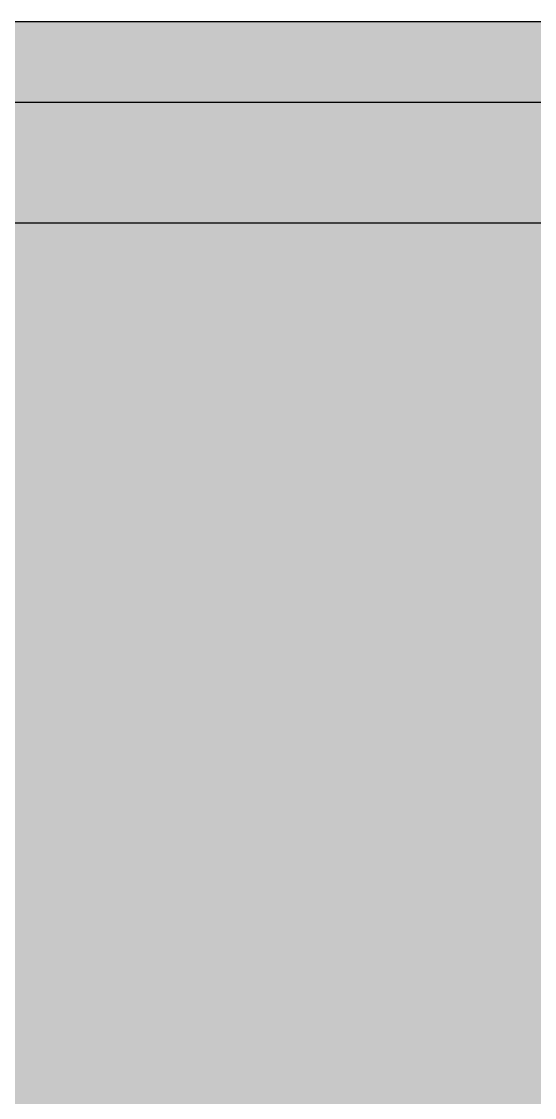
# Model space of a CAD drawing. Header units: millimetres. Extents: x 0 to 212, y 0 to 159.
# Drawn here: x 140.77 to 163.26, y 111.66 to 158.8 of the extents above; entities that cross this region are included whole.
import ezdxf

# ---------------------------------------------------------------- set-up
doc = ezdxf.new("R2010")
doc.units = ezdxf.units.MM

msp = doc.modelspace()

# ---------------------------------------------------------------- hatches: boundary and pattern name
for color, points in [(254, [(14.1633, 0.0536), (13.9878, 0.0533), (13.8125, 0.0559), (13.6373, 0.061), (13.462, 0.0686), (13.2893, 0.0787), (13.114, 0.0914), (12.9413, 0.1041), (12.7686, 0.1219), (12.5959, 0.1397), (12.4231, 0.16), (12.2504, 0.1829), (12.0777, 0.2057), (11.9075, 0.2337), (11.7373, 0.2616), (11.5672, 0.2921), (11.397, 0.3251), (11.2268, 0.3607), (11.0592, 0.3988), (10.8915, 0.4369), (10.7239, 0.4775), (10.5562, 0.5207), (10.3886, 0.5664), (10.2235, 0.6121), (10.0584, 0.6629), (9.8933, 0.7137), (9.7307, 0.7671), (9.5682, 0.8204), (9.4056, 0.8788), (9.2431, 0.9373), (9.083, 0.9982), (8.923, 1.0617), (8.763, 1.1252), (8.6055, 1.1938), (8.4455, 1.2624), (8.2906, 1.331), (8.1331, 1.4046), (7.9781, 1.4783), (7.8232, 1.5545), (7.6708, 1.6332), (7.5184, 1.7145), (7.366, 1.7958), (7.2161, 1.8796), (7.0663, 1.966), (6.919, 2.0523), (6.7716, 2.1438), (6.6243, 2.2352), (6.4795, 2.3266), (6.3348, 2.4232), (6.19, 2.5197), (6.0477, 2.6187), (5.908, 2.7178), (5.7683, 2.8194), (5.6286, 2.9235), (5.4915, 3.0302), (5.3543, 3.1369), (5.2197, 3.2461), (5.0851, 3.3579), (4.953, 3.4722), (4.8209, 3.5865), (4.6914, 3.7033), (4.5644, 3.8202), (4.4348, 3.9395), (4.3104, 4.0615), (4.1859, 4.1859), (4.0615, 4.3104), (3.9395, 4.4348), (3.8202, 4.5618), (3.7033, 4.6914), (3.5865, 4.8209), (3.4722, 4.953), (3.3579, 5.0851), (3.2487, 5.2197), (3.1369, 5.3543), (3.0302, 5.4915), (2.9235, 5.6286), (2.8194, 5.7683), (2.7178, 5.908), (2.6187, 6.0477), (2.5197, 6.19), (2.4232, 6.3348), (2.3266, 6.477), (2.2352, 6.6243), (2.1438, 6.7691), (2.0523, 6.919), (1.966, 7.0663), (1.8796, 7.2161), (1.7958, 7.366), (1.7145, 7.5184), (1.6332, 7.6708), (1.5545, 7.8232), (1.4783, 7.9781), (1.4046, 8.1331), (1.331, 8.2906), (1.2598, 8.4455), (1.1913, 8.603), (1.1252, 8.763), (1.0592, 8.923), (0.9982, 9.083), (0.9373, 9.2431), (0.8763, 9.4056), (0.8204, 9.5682), (0.7645, 9.7307), (0.7112, 9.8933), (0.6604, 10.0584), (0.6121, 10.2235), (0.5639, 10.3911), (0.5207, 10.5562), (0.4775, 10.7239), (0.4343, 10.8915), (0.3962, 11.0592), (0.3607, 11.2268), (0.3251, 11.397), (0.2921, 11.5672), (0.2616, 11.7373), (0.2311, 11.9075), (0.2057, 12.0802), (0.1803, 12.2504), (0.1575, 12.4231), (0.1372, 12.5959), (0.1194, 12.7686), (0.1041, 12.9413), (0.0889, 13.1166), (0.0787, 13.2893), (0.0686, 13.4645), (0.061, 13.6373), (0.0559, 13.8125), (0.0508, 13.9878), (0.0508, 14.163), (0.0522, 144.6925), (0.0508, 144.8664), (0.0559, 145.0416), (0.061, 145.2169), (0.0686, 145.3896), (0.0787, 145.5649), (0.0889, 145.7376), (0.1041, 145.9128), (0.1194, 146.0856), (0.1372, 146.2583), (0.1575, 146.431), (0.1803, 146.6037), (0.2057, 146.7739), (0.2311, 146.9466), (0.2616, 147.1168), (0.2921, 147.287), (0.3251, 147.4572), (0.3607, 147.6248), (0.3962, 147.795), (0.4343, 147.9626), (0.4775, 148.1303), (0.5207, 148.2979), (0.5639, 148.463), (0.6121, 148.6281), (0.6604, 148.7932), (0.7112, 148.9583), (0.7645, 149.1234), (0.8204, 149.286), (0.8763, 149.4485), (0.9373, 149.6111), (0.9982, 149.7711), (1.0592, 149.9311), (1.1252, 150.0911), (1.1913, 150.2486), (1.2598, 150.4061), (1.331, 150.5636), (1.4046, 150.7185), (1.4783, 150.876), (1.5545, 151.0284), (1.6332, 151.1833), (1.7145, 151.3357), (1.7958, 151.4856), (1.8796, 151.638), (1.966, 151.7879), (2.0523, 151.9352), (2.1438, 152.0825), (2.2352, 152.2298), (2.3266, 152.3746), (2.4232, 152.5194), (2.5197, 152.6616), (2.6187, 152.8039), (2.7178, 152.9461), (2.8194, 153.0858), (2.9235, 153.2255), (3.0302, 153.3627), (3.1369, 153.4973), (3.2487, 153.6344), (3.3579, 153.7665), (3.4722, 153.8986), (3.5865, 154.0307), (3.7033, 154.1602), (3.8202, 154.2898), (3.9395, 154.4168), (4.0615, 154.5438), (4.1859, 154.6682), (4.3104, 154.7901), (4.4348, 154.9121), (4.5644, 155.034), (4.6914, 155.1508), (4.8209, 155.2677), (4.953, 155.382), (5.0851, 155.4937), (5.2197, 155.6055), (5.3543, 155.7147), (5.4915, 155.8239), (5.6286, 155.9281), (5.7683, 156.0322), (5.908, 156.1338), (6.0477, 156.2354), (6.19, 156.3345), (6.3348, 156.431), (6.4795, 156.525), (6.6243, 156.6189), (6.7716, 156.7104), (6.919, 156.7993), (7.0663, 156.8882), (7.2161, 156.9745), (7.366, 157.0584), (7.5184, 157.1396), (7.6708, 157.2209), (7.8232, 157.2971), (7.9781, 157.3733), (8.1331, 157.4495), (8.2906, 157.5206), (8.4455, 157.5918), (8.6055, 157.6603), (8.763, 157.7289), (8.923, 157.7924), (9.083, 157.8559), (9.2431, 157.9169), (9.4056, 157.9753), (9.5682, 158.0337), (9.7307, 158.0871), (9.8933, 158.1404), (10.0584, 158.1912), (10.2235, 158.242), (10.3886, 158.2877), (10.5562, 158.3334), (10.7239, 158.3766), (10.8915, 158.4173), (11.0592, 158.4579), (11.2268, 158.4935), (11.397, 158.529), (11.5672, 158.562), (11.7373, 158.5925), (11.9075, 158.6205), (12.0777, 158.6484), (12.2504, 158.6713), (12.4231, 158.6941), (12.5959, 158.7144), (12.7686, 158.7322), (12.9413, 158.75), (13.114, 158.7627), (13.2893, 158.7754), (13.462, 158.7856), (13.6373, 158.7932), (13.8125, 158.7983), (13.9878, 158.8008), (14.163, 158.8033), (197.6078, 158.8036), (197.7822, 158.8008), (197.9574, 158.7983), (198.1327, 158.7932), (198.3054, 158.7856), (198.4807, 158.7754), (198.6534, 158.7627), (198.8287, 158.75), (199.0014, 158.7322), (199.1741, 158.7144), (199.3468, 158.6941), (199.5195, 158.6713), (199.6897, 158.6484), (199.8624, 158.6205), (200.0326, 158.5925), (200.2028, 158.562), (200.373, 158.529), (200.5432, 158.4935), (200.7108, 158.4579), (200.8784, 158.4173), (201.0461, 158.3766), (201.2137, 158.3334), (201.3788, 158.2877), (201.5465, 158.242), (201.7116, 158.1912), (201.8767, 158.1404), (202.0392, 158.0871), (202.2018, 158.0337), (202.3643, 157.9753), (202.5269, 157.9169), (202.6869, 157.8559), (202.8469, 157.7924), (203.007, 157.7289), (203.167, 157.6603), (203.3245, 157.5918), (203.4794, 157.5206), (203.6369, 157.4495), (203.7918, 157.3733), (203.9468, 157.2971), (204.0992, 157.2209), (204.2516, 157.1396), (204.404, 157.0584), (204.5538, 156.9745), (204.7037, 156.8882), (204.8535, 156.7993), (205.0009, 156.7104), (205.1456, 156.6189), (205.293, 156.525), (205.4352, 156.431), (205.58, 156.3345), (205.7222, 156.2354), (205.8619, 156.1338), (206.0016, 156.0322), (206.1413, 155.9281), (206.2785, 155.8239), (206.4156, 155.7147), (206.5503, 155.6055), (206.6849, 155.4937), (206.817, 155.382), (206.949, 155.2677), (207.0786, 155.1508), (207.2081, 155.034), (207.3351, 154.9121), (207.4596, 154.7901), (207.584, 154.6682), (207.7085, 154.5438), (207.8304, 154.4168), (207.9498, 154.2898), (208.0666, 154.1602), (208.1835, 154.0307), (208.2978, 153.8986), (208.4121, 153.7665), (208.5238, 153.6344), (208.6331, 153.4973), (208.7397, 153.3627), (208.8464, 153.2255), (208.9506, 153.0858), (209.0522, 152.9461), (209.1512, 152.8039), (209.2503, 152.6616), (209.3468, 152.5194), (209.4433, 152.3746), (209.5348, 152.2298), (209.6262, 152.0825), (209.7176, 151.9352), (209.804, 151.7879), (209.8904, 151.638), (209.9742, 151.4856), (210.0555, 151.3357), (210.1367, 151.1833), (210.2155, 151.0284), (210.2917, 150.876), (210.3653, 150.7185), (210.439, 150.5636), (210.5076, 150.4061), (210.5762, 150.2486), (210.6447, 150.0911), (210.7082, 149.9311), (210.7717, 149.7711), (210.8327, 149.6111), (210.8911, 149.4485), (210.9495, 149.286), (211.0029, 149.1234), (211.0562, 148.9583), (211.107, 148.7932), (211.1578, 148.6281), (211.2035, 148.463), (211.2493, 148.2979), (211.2924, 148.1303), (211.3331, 147.9626), (211.3712, 147.795), (211.4093, 147.6248), (211.4448, 147.4572), (211.4779, 147.287), (211.5083, 147.1168), (211.5363, 146.9466), (211.5642, 146.7739), (211.5871, 146.6037), (211.6099, 146.431), (211.6303, 146.2583), (211.648, 146.0856), (211.6658, 145.9128), (211.6785, 145.7376), (211.6912, 145.5649), (211.7014, 145.3896), (211.709, 145.2169), (211.7141, 145.0416), (211.7166, 144.8664), (211.7166, 144.6911), (211.7189, 14.1647), (211.7166, 13.9878), (211.7141, 13.8125), (211.709, 13.6373), (211.7014, 13.4645), (211.6912, 13.2893), (211.6785, 13.1166), (211.6658, 12.9413), (211.648, 12.7686), (211.6303, 12.5959), (211.6099, 12.4231), (211.5871, 12.2504), (211.5642, 12.0802), (211.5363, 11.9075), (211.5083, 11.7373), (211.4779, 11.5672), (211.4448, 11.397), (211.4093, 11.2268), (211.3712, 11.0592), (211.3331, 10.8915), (211.2924, 10.7239), (211.2493, 10.5562), (211.2035, 10.3911), (211.1578, 10.2235), (211.107, 10.0584), (211.0562, 9.8933), (211.0029, 9.7307), (210.9495, 9.5682), (210.8911, 9.4056), (210.8327, 9.2431), (210.7717, 9.083), (210.7082, 8.923), (210.6447, 8.763), (210.5762, 8.603), (210.5076, 8.4455), (210.439, 8.2906), (210.3653, 8.1331), (210.2917, 7.9781), (210.2155, 7.8232), (210.1367, 7.6708), (210.0555, 7.5184), (209.9742, 7.366), (209.8904, 7.2161), (209.804, 7.0663), (209.7176, 6.919), (209.6262, 6.7691), (209.5348, 6.6243), (209.4433, 6.477), (209.3468, 6.3348), (209.2503, 6.19), (209.1512, 6.0477), (209.0522, 5.908), (208.9506, 5.7683), (208.8464, 5.6286), (208.7397, 5.4915), (208.6331, 5.3543), (208.5238, 5.2197), (208.4121, 5.0851), (208.2978, 4.953), (208.1835, 4.8209), (208.0666, 4.6914), (207.9498, 4.5618), (207.8304, 4.4348), (207.7085, 4.3104), (207.584, 4.1859), (207.4596, 4.0615), (207.3351, 3.9395), (207.2081, 3.8202), (207.0786, 3.7033), (206.949, 3.5865), (206.817, 3.4722), (206.6849, 3.3579), (206.5503, 3.2461), (206.4156, 3.1369), (206.2785, 3.0302), (206.1413, 2.9235), (206.0016, 2.8194), (205.8619, 2.7178), (205.7222, 2.6187), (205.58, 2.5197), (205.4352, 2.4232), (205.293, 2.3266), (205.1456, 2.2352), (205.0009, 2.1438), (204.8535, 2.0523), (204.7037, 1.966), (204.5538, 1.8796), (204.404, 1.7958), (204.2516, 1.7145), (204.0992, 1.6332), (203.9468, 1.5545), (203.7918, 1.4783), (203.6369, 1.4046), (203.4794, 1.331), (203.3245, 1.2624), (203.167, 1.1938), (203.007, 1.1252), (202.8469, 1.0617), (202.6869, 0.9982), (202.5269, 0.9373), (202.3643, 0.8788), (202.2018, 0.8204), (202.0392, 0.7671), (201.8767, 0.7137), (201.7116, 0.6629), (201.5465, 0.6121), (201.3788, 0.5664), (201.2137, 0.5207), (201.0461, 0.4775), (200.8784, 0.4369), (200.7108, 0.3988), (200.5432, 0.3607), (200.373, 0.3251), (200.2028, 0.2921), (200.0326, 0.2616), (199.8624, 0.2337), (199.6897, 0.2057), (199.5195, 0.1829), (199.3468, 0.16), (199.1741, 0.1397), (199.0014, 0.1219), (198.8287, 0.1041), (198.6534, 0.0914), (198.4807, 0.0787), (198.3054, 0.0686), (198.1327, 0.061), (197.9574, 0.0559), (197.7822, 0.0533), (197.6069, 0.0533)]), (59, [(14.1633, 3.5814), (13.8887, 3.5839), (13.6169, 3.5941), (13.3477, 3.6119), (13.081, 3.6347), (12.8143, 3.6652), (12.5501, 3.7008), (12.2885, 3.7465), (12.0294, 3.7948), (11.7729, 3.8506), (11.5164, 3.9141), (11.2649, 3.9827), (11.016, 4.0564), (10.7671, 4.1351), (10.5232, 4.2215), (10.2819, 4.3129), (10.0432, 4.412), (9.8069, 4.5161), (9.5733, 4.6228), (9.3447, 4.7371), (9.1186, 4.8565), (8.8951, 4.9809), (8.6741, 5.113), (8.4582, 5.2476), (8.2448, 5.3873), (8.0366, 5.5321), (7.8308, 5.682), (7.6276, 5.8369), (7.4295, 5.9969), (7.2365, 6.1595), (7.046, 6.3297), (6.8605, 6.5024), (6.6777, 6.6802), (6.5024, 6.8605), (6.3271, 7.046), (6.1595, 7.2365), (5.9969, 7.432), (5.8369, 7.6302), (5.682, 7.8308), (5.5321, 8.0366), (5.3873, 8.2448), (5.2451, 8.4582), (5.1105, 8.6741), (4.9809, 8.8951), (4.8565, 9.1186), (4.7371, 9.3447), (4.6228, 9.5758), (4.5136, 9.8069), (4.4094, 10.0432), (4.3129, 10.2819), (4.2215, 10.5232), (4.1351, 10.7696), (4.0538, 11.016), (3.9802, 11.2649), (3.9116, 11.5189), (3.8506, 11.7729), (3.7948, 12.0294), (3.744, 12.2911), (3.7008, 12.5527), (3.6627, 12.8143), (3.6322, 13.081), (3.6093, 13.3502), (3.5916, 13.6195), (3.5814, 13.8913), (3.5789, 14.163), (3.58, 144.6925), (3.5814, 144.9654), (3.5916, 145.2347), (3.6093, 145.5064), (3.6322, 145.7731), (3.6627, 146.0398), (3.7008, 146.304), (3.744, 146.5656), (3.7948, 146.8247), (3.8506, 147.0812), (3.9116, 147.3352), (3.9802, 147.5892), (4.0538, 147.8382), (4.1351, 148.0845), (4.2215, 148.3309), (4.3129, 148.5722), (4.4094, 148.811), (4.5136, 149.0472), (4.6228, 149.2783), (4.7371, 149.5095), (4.8565, 149.7355), (4.9809, 149.9591), (5.1105, 150.1775), (5.2451, 150.3959), (5.3873, 150.6093), (5.5321, 150.8176), (5.682, 151.0233), (5.8369, 151.224), (5.9969, 151.4221), (6.1595, 151.6177), (6.3271, 151.8056), (6.5024, 151.9936), (6.6777, 152.1739), (6.8605, 152.3517), (7.046, 152.5245), (7.2365, 152.6946), (7.4295, 152.8572), (7.6276, 153.0172), (7.8308, 153.1722), (8.0366, 153.322), (8.2448, 153.4668), (8.4582, 153.6065), (8.6741, 153.7411), (8.8951, 153.8732), (9.1186, 153.9977), (9.3447, 154.117), (9.5733, 154.2313), (9.8069, 154.3406), (10.0432, 154.4422), (10.2819, 154.5412), (10.5232, 154.6327), (10.7671, 154.719), (11.016, 154.7978), (11.2649, 154.874), (11.5164, 154.9425), (11.7729, 155.0035), (12.0294, 155.0594), (12.2885, 155.1102), (12.5501, 155.1534), (12.8143, 155.1889), (13.081, 155.2194), (13.3477, 155.2448), (13.6169, 155.26), (13.8887, 155.2702), (14.163, 155.2753), (197.6078, 155.2758), (197.8787, 155.2702), (198.1505, 155.26), (198.4197, 155.2448), (198.689, 155.2194), (198.9557, 155.1889), (199.2173, 155.1534), (199.4789, 155.1102), (199.7405, 155.0594), (199.9971, 155.0035), (200.2511, 154.9425), (200.5051, 154.874), (200.754, 154.7978), (201.0004, 154.719), (201.2467, 154.6327), (201.488, 154.5412), (201.7268, 154.4422), (201.963, 154.3406), (202.1942, 154.2313), (202.4253, 154.117), (202.6514, 153.9977), (202.8749, 153.8732), (203.0959, 153.7411), (203.3118, 153.6065), (203.5251, 153.4668), (203.7334, 153.322), (203.9391, 153.1722), (204.1398, 153.0172), (204.3379, 152.8572), (204.5335, 152.6946), (204.724, 152.5245), (204.9094, 152.3517), (205.0898, 152.1739), (205.2676, 151.9936), (205.4403, 151.8056), (205.6105, 151.6177), (205.773, 151.4221), (205.933, 151.224), (206.088, 151.0233), (206.2378, 150.8176), (206.3826, 150.6093), (206.5223, 150.3959), (206.6569, 150.1775), (206.789, 149.9591), (206.9135, 149.7355), (207.0329, 149.5095), (207.1472, 149.2783), (207.2538, 149.0472), (207.358, 148.811), (207.457, 148.5722), (207.5485, 148.3309), (207.6348, 148.0845), (207.7136, 147.8382), (207.7872, 147.5892), (207.8558, 147.3352), (207.9193, 147.0812), (207.9752, 146.8247), (208.0235, 146.5656), (208.0692, 146.304), (208.1047, 146.0398), (208.1352, 145.7731), (208.1581, 145.5064), (208.1759, 145.2347), (208.186, 144.9654), (208.1911, 144.6911), (208.1911, 14.1647), (208.186, 13.8913), (208.1759, 13.6195), (208.1581, 13.3502), (208.1352, 13.081), (208.1047, 12.8143), (208.0692, 12.5527), (208.0235, 12.2911), (207.9752, 12.0294), (207.9193, 11.7729), (207.8558, 11.5189), (207.7872, 11.2649), (207.7136, 11.016), (207.6348, 10.7696), (207.5485, 10.5232), (207.457, 10.2819), (207.358, 10.0432), (207.2538, 9.8069), (207.1472, 9.5758), (207.0329, 9.3447), (206.9135, 9.1186), (206.789, 8.8951), (206.6569, 8.6741), (206.5223, 8.4582), (206.3826, 8.2448), (206.2378, 8.0366), (206.088, 7.8308), (205.933, 7.6302), (205.773, 7.432), (205.6105, 7.2365), (205.4403, 7.046), (205.2676, 6.8605), (205.0898, 6.6802), (204.9094, 6.5024), (204.724, 6.3297), (204.5335, 6.1595), (204.3379, 5.9969), (204.1398, 5.8369), (203.9391, 5.682), (203.7334, 5.5321), (203.5251, 5.3873), (203.3118, 5.2476), (203.0959, 5.113), (202.8749, 4.9809), (202.6514, 4.8565), (202.4253, 4.7371), (202.1942, 4.6228), (201.963, 4.5161), (201.7268, 4.412), (201.488, 4.3129), (201.2467, 4.2215), (201.0004, 4.1351), (200.754, 4.0564), (200.5051, 3.9827), (200.2511, 3.9141), (199.9971, 3.8506), (199.7405, 3.7948), (199.4789, 3.7465), (199.2173, 3.7008), (198.9557, 3.6652), (198.689, 3.6347), (198.4197, 3.6119), (198.1505, 3.5941), (197.8787, 3.5839), (197.6069, 3.5789)]), (254, [(14.1633, 8.8731), (14.0259, 8.8748), (13.8887, 8.8798), (13.7541, 8.8875), (13.622, 8.9002), (13.4874, 8.9154), (13.3553, 8.9332), (13.2258, 8.9535), (13.0962, 8.9789), (12.9667, 9.0068), (12.8397, 9.0373), (12.7127, 9.0729), (12.5882, 9.1084), (12.4663, 9.1491), (12.3419, 9.1923), (12.2225, 9.238), (12.1031, 9.2888), (11.9837, 9.3396), (11.8694, 9.3929), (11.7526, 9.4513), (11.6408, 9.5098), (11.5291, 9.5733), (11.4198, 9.6368), (11.3106, 9.7053), (11.2039, 9.7765), (11.0998, 9.8476), (10.9957, 9.9238), (10.8966, 10), (10.7975, 10.0787), (10.6985, 10.1625), (10.6045, 10.2464), (10.5105, 10.3327), (10.4216, 10.4216), (10.3327, 10.5131), (10.2464, 10.6045), (10.16, 10.701), (10.0787, 10.7975), (10, 10.8966), (9.9212, 10.9982), (9.8476, 11.0998), (9.7739, 11.2039), (9.7053, 11.3106), (9.6368, 11.4198), (9.5707, 11.5291), (9.5098, 11.6408), (9.4488, 11.7551), (9.3929, 11.8694), (9.337, 11.9863), (9.2862, 12.1031), (9.238, 12.2225), (9.1923, 12.3444), (9.1491, 12.4663), (9.1084, 12.5908), (9.0703, 12.7152), (9.0373, 12.8397), (9.0068, 12.9692), (8.9789, 13.0962), (8.9535, 13.2258), (8.9306, 13.3579), (8.9129, 13.4899), (8.8976, 13.622), (8.8849, 13.7566), (8.8773, 13.8913), (8.8722, 14.0259), (8.8697, 14.163), (8.8717, 144.6925), (8.8722, 144.8283), (8.8773, 144.9629), (8.8849, 145.0975), (8.8976, 145.2321), (8.9129, 145.3642), (8.9306, 145.4963), (8.9535, 145.6284), (8.9789, 145.7579), (9.0068, 145.8849), (9.0373, 146.0144), (9.0703, 146.1389), (9.1084, 146.2634), (9.1491, 146.3878), (9.1923, 146.5097), (9.238, 146.6317), (9.2862, 146.751), (9.337, 146.8679), (9.3929, 146.9847), (9.4488, 147.099), (9.5098, 147.2133), (9.5707, 147.3251), (9.6368, 147.4343), (9.7053, 147.5435), (9.7739, 147.6502), (9.8476, 147.7543), (9.9212, 147.8559), (10, 147.9575), (10.0787, 148.0566), (10.16, 148.1531), (10.2464, 148.2496), (10.3327, 148.3411), (10.4216, 148.4325), (10.5105, 148.5214), (10.6045, 148.6078), (10.6985, 148.6916), (10.7975, 148.7754), (10.8966, 148.8542), (10.9957, 148.9304), (11.0998, 149.0066), (11.2039, 149.0777), (11.3106, 149.1488), (11.4198, 149.2174), (11.5291, 149.2809), (11.6408, 149.3444), (11.7526, 149.4028), (11.8694, 149.4612), (11.9837, 149.5146), (12.1031, 149.5679), (12.2225, 149.6162), (12.3419, 149.6619), (12.4663, 149.7051), (12.5882, 149.7457), (12.7127, 149.7813), (12.8397, 149.8168), (12.9667, 149.8473), (13.0962, 149.8752), (13.2258, 149.9006), (13.3553, 149.921), (13.4874, 149.9413), (13.622, 149.9565), (13.7541, 149.9667), (13.8887, 149.9768), (14.0259, 149.9819), (14.163, 149.9819), (197.6078, 149.9842), (197.7441, 149.9819), (197.8787, 149.9768), (198.0133, 149.9667), (198.1479, 149.9565), (198.28, 149.9413), (198.4121, 149.921), (198.5442, 149.9006), (198.6737, 149.8752), (198.8007, 149.8473), (198.9303, 149.8168), (199.0547, 149.7813), (199.1792, 149.7457), (199.3036, 149.7051), (199.4256, 149.6619), (199.5475, 149.6162), (199.6669, 149.5679), (199.7837, 149.5146), (199.9005, 149.4612), (200.0148, 149.4028), (200.1291, 149.3444), (200.2409, 149.2809), (200.3501, 149.2174), (200.4593, 149.1488), (200.566, 149.0777), (200.6702, 149.0066), (200.7718, 148.9304), (200.8734, 148.8542), (200.9724, 148.7754), (201.0689, 148.6916), (201.1655, 148.6078), (201.2569, 148.5214), (201.3483, 148.4325), (201.4372, 148.3411), (201.5236, 148.2496), (201.6074, 148.1531), (201.6912, 148.0566), (201.77, 147.9575), (201.8462, 147.8559), (201.9224, 147.7543), (201.9935, 147.6502), (202.0646, 147.5435), (202.1332, 147.4343), (202.1967, 147.3251), (202.2602, 147.2133), (202.3186, 147.099), (202.377, 146.9847), (202.4304, 146.8679), (202.4812, 146.751), (202.532, 146.6317), (202.5777, 146.5097), (202.6209, 146.3878), (202.6615, 146.2634), (202.6971, 146.1389), (202.7326, 146.0144), (202.7631, 145.8849), (202.7911, 145.7579), (202.8165, 145.6284), (202.8368, 145.4963), (202.8546, 145.3642), (202.8698, 145.2321), (202.8825, 145.0975), (202.8901, 144.9629), (202.8952, 144.8283), (202.8977, 144.6911), (202.8994, 14.1647), (202.8952, 14.0259), (202.8901, 13.8913), (202.8825, 13.7566), (202.8698, 13.622), (202.8546, 13.4899), (202.8368, 13.3579), (202.8165, 13.2258), (202.7911, 13.0962), (202.7631, 12.9692), (202.7326, 12.8397), (202.6971, 12.7152), (202.6615, 12.5908), (202.6209, 12.4663), (202.5777, 12.3444), (202.532, 12.2225), (202.4812, 12.1031), (202.4304, 11.9863), (202.377, 11.8694), (202.3186, 11.7551), (202.2602, 11.6408), (202.1967, 11.5291), (202.1332, 11.4198), (202.0646, 11.3106), (201.9935, 11.2039), (201.9224, 11.0998), (201.8462, 10.9982), (201.77, 10.8966), (201.6912, 10.7975), (201.6074, 10.701), (201.5236, 10.6045), (201.4372, 10.5131), (201.3483, 10.4216), (201.2569, 10.3327), (201.1655, 10.2464), (201.0689, 10.1625), (200.9724, 10.0787), (200.8734, 10), (200.7718, 9.9238), (200.6702, 9.8476), (200.566, 9.7765), (200.4593, 9.7053), (200.3501, 9.6368), (200.2409, 9.5733), (200.1291, 9.5098), (200.0148, 9.4513), (199.9005, 9.3929), (199.7837, 9.3396), (199.6669, 9.2888), (199.5475, 9.238), (199.4256, 9.1923), (199.3036, 9.1491), (199.1792, 9.1084), (199.0547, 9.0729), (198.9303, 9.0373), (198.8007, 9.0068), (198.6737, 8.9789), (198.5442, 8.9535), (198.4121, 8.9332), (198.28, 8.9154), (198.1479, 8.9002), (198.0133, 8.8875), (197.8787, 8.8798), (197.7441, 8.8748), (197.6069, 8.8722)])]:
    msp.add_hatch(color=color).paths.add_polyline_path(points)
h = msp.add_hatch(color=59)
edge = h.paths.add_edge_path()
edge.add_line((151.1653, 115.4822), (151.0335, 115.4811))
edge.add_line((151.0335, 115.4811), (150.9065, 115.4836))
edge.add_line((150.9065, 115.4836), (150.7795, 115.4862))
edge.add_line((150.7795, 115.4862), (150.6525, 115.4913))
edge.add_line((150.6525, 115.4913), (150.528, 115.4963))
edge.add_line((150.528, 115.4963), (150.4061, 115.504))
edge.add_line((150.4061, 115.504), (150.2842, 115.5116))
edge.add_line((150.2842, 115.5116), (150.1648, 115.5217))
edge.add_line((150.1648, 115.5217), (150.048, 115.5344))
edge.add_line((150.048, 115.5344), (149.9311, 115.5471))
edge.add_line((149.9311, 115.5471), (149.8143, 115.5624))
edge.add_line((149.8143, 115.5624), (149.7025, 115.5802))
edge.add_line((149.7025, 115.5802), (149.5908, 115.6005))
edge.add_line((149.5908, 115.6005), (149.479, 115.6208))
edge.add_line((149.479, 115.6208), (149.3698, 115.6437))
edge.add_line((149.3698, 115.6437), (149.2631, 115.6716))
edge.add_line((149.2631, 115.6716), (149.159, 115.6995))
edge.add_line((149.159, 115.6995), (149.0548, 115.7275))
edge.add_line((149.0548, 115.7275), (148.9532, 115.7605))
edge.add_line((148.9532, 115.7605), (148.8516, 115.7961))
edge.add_line((148.8516, 115.7961), (148.7526, 115.8342))
edge.add_line((148.7526, 115.8342), (148.656, 115.8748))
edge.add_line((148.656, 115.8748), (148.5621, 115.918))
edge.add_line((148.5621, 115.918), (148.4681, 115.9637))
edge.add_line((148.4681, 115.9637), (148.3766, 116.012))
edge.add_line((148.3766, 116.012), (148.2852, 116.0653))
edge.add_line((148.2852, 116.0653), (148.1988, 116.1186))
edge.add_line((148.1988, 116.1186), (148.1125, 116.1771))
edge.add_line((148.1125, 116.1771), (148.0287, 116.238))
edge.add_line((148.0287, 116.238), (147.9448, 116.3041))
edge.add_line((147.9448, 116.3041), (147.8636, 116.3701))
edge.add_line((147.8636, 116.3701), (147.7848, 116.4412))
edge.add_line((147.7848, 116.4412), (147.7086, 116.5174))
edge.add_line((147.7086, 116.5174), (147.635, 116.5936))
edge.add_line((147.635, 116.5936), (147.5613, 116.6749))
edge.add_line((147.5613, 116.6749), (147.4902, 116.7613))
edge.add_line((147.4902, 116.7613), (147.4216, 116.8502))
edge.add_line((147.4216, 116.8502), (147.3556, 116.9441))
edge.add_line((147.3556, 116.9441), (147.2895, 117.0407))
edge.add_line((147.2895, 117.0407), (147.226, 117.1397))
edge.add_line((147.226, 117.1397), (147.1651, 117.2464))
edge.add_line((147.1651, 117.2464), (147.1066, 117.3556))
edge.add_line((147.1066, 117.3556), (147.0508, 117.4674))
edge.add_line((147.0508, 117.4674), (146.9949, 117.5868))
edge.add_line((146.9949, 117.5868), (146.9441, 117.7061))
edge.add_line((146.9441, 117.7061), (146.8933, 117.8331))
edge.add_line((146.8933, 117.8331), (146.845, 117.9652))
edge.add_line((146.845, 117.9652), (146.7968, 118.0998))
edge.add_line((146.7968, 118.0998), (146.7536, 118.2395))
edge.add_line((146.7536, 118.2395), (146.7129, 118.3843))
edge.add_line((146.7129, 118.3843), (146.6723, 118.5342))
edge.add_line((146.6723, 118.5342), (146.6342, 118.6891))
edge.add_line((146.6342, 118.6891), (146.6012, 118.8491))
edge.add_line((146.6012, 118.8491), (146.5682, 119.0117))
edge.add_line((146.5682, 119.0117), (146.5377, 119.1819))
edge.add_line((146.5377, 119.1819), (146.5072, 119.3571))
edge.add_line((146.5072, 119.3571), (146.4818, 119.5375))
edge.add_line((146.4818, 119.5375), (146.4589, 119.7204))
edge.add_line((146.4589, 119.7204), (146.4361, 119.9134))
edge.add_line((146.4361, 119.9134), (146.4183, 120.109))
edge.add_line((146.4183, 120.109), (146.4005, 120.3096))
edge.add_line((146.4005, 120.3096), (146.3878, 120.5179))
edge.add_line((146.3878, 120.5179), (146.3751, 120.7313))
edge.add_line((146.3751, 120.7313), (146.365, 120.9497))
edge.add_line((146.365, 120.9497), (157.3389, 120.9502))
edge.add_line((157.3389, 120.9502), (157.3389, 122.9607))
edge.add_line((157.3389, 122.9607), (157.3352, 123.2027))
edge.add_line((157.3352, 123.2027), (157.3327, 123.444))
edge.add_line((157.3327, 123.444), (157.3276, 123.6828))
edge.add_line((157.3276, 123.6828), (157.3174, 123.9164))
edge.add_line((157.3174, 123.9164), (157.3073, 124.1501))
edge.add_line((157.3073, 124.1501), (157.292, 124.3813))
edge.add_line((157.292, 124.3813), (157.2743, 124.6073))
edge.add_line((157.2743, 124.6073), (157.2565, 124.8308))
edge.add_line((157.2565, 124.8308), (157.2336, 125.0518))
edge.add_line((157.2336, 125.0518), (157.2082, 125.2703))
edge.add_line((157.2082, 125.2703), (157.1803, 125.4862))
edge.add_line((157.1803, 125.4862), (157.1498, 125.6995))
edge.add_line((157.1498, 125.6995), (157.1142, 125.9078))
edge.add_line((157.1142, 125.9078), (157.0761, 126.1161))
edge.add_line((157.0761, 126.1161), (157.0355, 126.3193))
edge.add_line((157.0355, 126.3193), (156.9923, 126.5174))
edge.add_line((156.9923, 126.5174), (156.9466, 126.7155))
edge.add_line((156.9466, 126.7155), (156.8958, 126.9086))
edge.add_line((156.8958, 126.9086), (156.8425, 127.0991))
edge.add_line((156.8425, 127.0991), (156.7866, 127.287))
edge.add_line((156.7866, 127.287), (156.7256, 127.4699))
edge.add_line((156.7256, 127.4699), (156.6621, 127.6502))
edge.add_line((156.6621, 127.6502), (156.5961, 127.8255))
edge.add_line((156.5961, 127.8255), (156.525, 128.0008))
edge.add_line((156.525, 128.0008), (156.4513, 128.1684))
edge.add_line((156.4513, 128.1684), (156.3726, 128.336))
edge.add_line((156.3726, 128.336), (156.2913, 128.4986))
edge.add_line((156.2913, 128.4986), (156.2049, 128.6561))
edge.add_line((156.2049, 128.6561), (156.116, 128.8136))
edge.add_line((156.116, 128.8136), (156.022, 128.9634))
edge.add_line((156.022, 128.9634), (155.9255, 129.1133))
edge.add_line((155.9255, 129.1133), (155.8265, 129.2555))
edge.add_line((155.8265, 129.2555), (155.7198, 129.3978))
edge.add_line((155.7198, 129.3978), (155.6106, 129.5324))
edge.add_line((155.6106, 129.5324), (155.4988, 129.6645))
edge.add_line((155.4988, 129.6645), (155.382, 129.794))
edge.add_line((155.382, 129.794), (155.26, 129.9185))
edge.add_line((155.26, 129.9185), (155.133, 130.0404))
edge.add_line((155.133, 130.0404), (155.0035, 130.1547))
edge.add_line((155.0035, 130.1547), (154.8689, 130.269))
edge.add_line((154.8689, 130.269), (154.7317, 130.3757))
edge.add_line((154.7317, 130.3757), (154.5869, 130.4798))
edge.add_line((154.5869, 130.4798), (154.4396, 130.5814))
edge.add_line((154.4396, 130.5814), (154.2872, 130.6754))
edge.add_line((154.2872, 130.6754), (154.1297, 130.7668))
edge.add_line((154.1297, 130.7668), (153.9697, 130.8557))
edge.add_line((153.9697, 130.8557), (153.8021, 130.937))
edge.add_line((153.8021, 130.937), (153.6319, 131.0157))
edge.add_line((153.6319, 131.0157), (153.4566, 131.0894))
edge.add_line((153.4566, 131.0894), (153.2763, 131.158))
edge.add_line((153.2763, 131.158), (153.0909, 131.224))
edge.add_line((153.0909, 131.224), (152.9004, 131.2824))
edge.add_line((152.9004, 131.2824), (152.7048, 131.3383))
edge.add_line((152.7048, 131.3383), (152.5041, 131.3891))
edge.add_line((152.5041, 131.3891), (152.2984, 131.4374))
edge.add_line((152.2984, 131.4374), (152.0876, 131.478))
edge.add_line((152.0876, 131.478), (151.8717, 131.5161))
edge.add_line((151.8717, 131.5161), (151.6507, 131.5466))
edge.add_line((151.6507, 131.5466), (151.4246, 131.5745))
edge.add_line((151.4246, 131.5745), (151.1935, 131.5974))
edge.add_line((151.1935, 131.5974), (150.9547, 131.6152))
edge.add_line((150.9547, 131.6152), (150.7134, 131.6279))
edge.add_line((150.7134, 131.6279), (150.4645, 131.6355))
edge.add_line((150.4645, 131.6355), (150.2131, 131.638))
edge.add_line((150.2131, 131.638), (149.9794, 131.6355))
edge.add_line((149.9794, 131.6355), (149.7533, 131.6279))
edge.add_line((149.7533, 131.6279), (149.5298, 131.6152))
edge.add_line((149.5298, 131.6152), (149.3088, 131.5974))
edge.add_line((149.3088, 131.5974), (149.0929, 131.5745))
edge.add_line((149.0929, 131.5745), (148.8796, 131.5491))
edge.add_line((148.8796, 131.5491), (148.6687, 131.5161))
edge.add_line((148.6687, 131.5161), (148.463, 131.4806))
edge.add_line((148.463, 131.4806), (148.2623, 131.4399))
edge.add_line((148.2623, 131.4399), (148.0642, 131.3917))
edge.add_line((148.0642, 131.3917), (147.8686, 131.3409))
edge.add_line((147.8686, 131.3409), (147.6781, 131.285))
edge.add_line((147.6781, 131.285), (147.4902, 131.224))
edge.add_line((147.4902, 131.224), (147.3073, 131.158))
edge.add_line((147.3073, 131.158), (147.127, 131.0869))
edge.add_line((147.127, 131.0869), (146.9492, 131.0107))
edge.add_line((146.9492, 131.0107), (146.7764, 130.9319))
edge.add_line((146.7764, 130.9319), (146.6088, 130.8456))
edge.add_line((146.6088, 130.8456), (146.4437, 130.7567))
edge.add_line((146.4437, 130.7567), (146.2811, 130.6601))
edge.add_line((146.2811, 130.6601), (146.1237, 130.5611))
edge.add_line((146.1237, 130.5611), (145.9687, 130.4569))
edge.add_line((145.9687, 130.4569), (145.8163, 130.3477))
edge.add_line((145.8163, 130.3477), (145.669, 130.2334))
edge.add_line((145.669, 130.2334), (145.5268, 130.114))
edge.add_line((145.5268, 130.114), (145.3871, 129.9896))
edge.add_line((145.3871, 129.9896), (145.2499, 129.8626))
edge.add_line((145.2499, 129.8626), (145.1178, 129.728))
edge.add_line((145.1178, 129.728), (144.9883, 129.5908))
edge.add_line((144.9883, 129.5908), (144.8638, 129.446))
edge.add_line((144.8638, 129.446), (144.7419, 129.2987))
edge.add_line((144.7419, 129.2987), (144.6251, 129.1463))
edge.add_line((144.6251, 129.1463), (144.5108, 128.9888))
edge.add_line((144.5108, 128.9888), (144.399, 128.8263))
edge.add_line((144.399, 128.8263), (144.2923, 128.6586))
edge.add_line((144.2923, 128.6586), (144.1882, 128.4884))
edge.add_line((144.1882, 128.4884), (144.0891, 128.3106))
edge.add_line((144.0891, 128.3106), (143.9926, 128.1303))
edge.add_line((143.9926, 128.1303), (143.9012, 127.9449))
edge.add_line((143.9012, 127.9449), (143.8123, 127.7544))
edge.add_line((143.8123, 127.7544), (143.7259, 127.5588))
edge.add_line((143.7259, 127.5588), (143.6446, 127.3581))
edge.add_line((143.6446, 127.3581), (143.5659, 127.1524))
edge.add_line((143.5659, 127.1524), (143.4922, 126.9441))
edge.add_line((143.4922, 126.9441), (143.4211, 126.7282))
edge.add_line((143.4211, 126.7282), (143.3551, 126.5098))
edge.add_line((143.3551, 126.5098), (143.2916, 126.2863))
edge.add_line((143.2916, 126.2863), (143.2306, 126.0577))
edge.add_line((143.2306, 126.0577), (143.1747, 125.824))
edge.add_line((143.1747, 125.824), (143.1214, 125.5852))
edge.add_line((143.1214, 125.5852), (143.0731, 125.3439))
edge.add_line((143.0731, 125.3439), (143.0274, 125.095))
edge.add_line((143.0274, 125.095), (142.9868, 124.8435))
edge.add_line((142.9868, 124.8435), (142.9487, 124.587))
edge.add_line((142.9487, 124.587), (142.9131, 124.3254))
edge.add_line((142.9131, 124.3254), (142.8826, 124.0587))
edge.add_line((142.8826, 124.0587), (142.8572, 123.7869))
edge.add_line((142.8572, 123.7869), (142.8318, 123.5126))
edge.add_line((142.8318, 123.5126), (142.814, 123.2332))
edge.add_line((142.814, 123.2332), (142.7963, 122.9462))
edge.add_line((142.7963, 122.9462), (142.7836, 122.6566))
edge.add_line((142.7836, 122.6566), (142.7759, 122.362))
edge.add_line((142.7759, 122.362), (142.7683, 122.0648))
edge.add_line((142.7683, 122.0648), (142.7683, 121.76))
edge.add_line((142.7683, 121.76), (142.7709, 121.4171))
edge.add_line((142.7709, 121.4171), (142.7785, 121.0818))
edge.add_line((142.7785, 121.0818), (142.7937, 120.7567))
edge.add_line((142.7937, 120.7567), (142.814, 120.4366))
edge.add_line((142.814, 120.4366), (142.8369, 120.1268))
edge.add_line((142.8369, 120.1268), (142.8674, 119.822))
edge.add_line((142.8674, 119.822), (142.9055, 119.5273))
edge.add_line((142.9055, 119.5273), (142.9461, 119.2403))
edge.add_line((142.9461, 119.2403), (142.9918, 118.9584))
edge.add_line((142.9918, 118.9584), (143.0426, 118.6866))
edge.add_line((143.0426, 118.6866), (143.0985, 118.4224))
edge.add_line((143.0985, 118.4224), (143.1595, 118.1633))
edge.add_line((143.1595, 118.1633), (143.2255, 117.9119))
edge.add_line((143.2255, 117.9119), (143.2966, 117.668))
edge.add_line((143.2966, 117.668), (143.3703, 117.4318))
edge.add_line((143.3703, 117.4318), (143.449, 117.2032))
edge.add_line((143.449, 117.2032), (143.5329, 116.9797))
edge.add_line((143.5329, 116.9797), (143.6218, 116.7638))
edge.add_line((143.6218, 116.7638), (143.7132, 116.553))
edge.add_line((143.7132, 116.553), (143.8097, 116.3498))
edge.add_line((143.8097, 116.3498), (143.9113, 116.1542))
edge.add_line((143.9113, 116.1542), (144.0155, 115.9637))
edge.add_line((144.0155, 115.9637), (144.1247, 115.7808))
edge.add_line((144.1247, 115.7808), (144.2364, 115.603))
edge.add_line((144.2364, 115.603), (144.3533, 115.4303))
edge.add_line((144.3533, 115.4303), (144.4727, 115.2652))
edge.add_line((144.4727, 115.2652), (144.5971, 115.1077))
edge.add_line((144.5971, 115.1077), (144.7241, 114.9528))
edge.add_line((144.7241, 114.9528), (144.8537, 114.8055))
edge.add_line((144.8537, 114.8055), (144.9857, 114.6632))
edge.add_line((144.9857, 114.6632), (145.1229, 114.5286))
edge.add_line((145.1229, 114.5286), (145.2626, 114.3965))
edge.add_line((145.2626, 114.3965), (145.4074, 114.2721))
edge.add_line((145.4074, 114.2721), (145.5522, 114.1501))
edge.add_line((145.5522, 114.1501), (145.702, 114.0358))
edge.add_line((145.702, 114.0358), (145.8519, 113.9266))
edge.add_line((145.8519, 113.9266), (146.0068, 113.8225))
edge.add_line((146.0068, 113.8225), (146.1643, 113.7209))
edge.add_line((146.1643, 113.7209), (146.3218, 113.6269))
edge.add_line((146.3218, 113.6269), (146.4843, 113.538))
edge.add_line((146.4843, 113.538), (146.6494, 113.4516))
edge.add_line((146.6494, 113.4516), (146.8145, 113.3704))
edge.add_line((146.8145, 113.3704), (146.9847, 113.2942))
edge.add_line((146.9847, 113.2942), (147.1549, 113.223))
edge.add_line((147.1549, 113.223), (147.3276, 113.157))
edge.add_line((147.3276, 113.157), (147.5029, 113.0935))
edge.add_line((147.5029, 113.0935), (147.6781, 113.0351))
edge.add_line((147.6781, 113.0351), (147.8585, 112.9792))
edge.add_line((147.8585, 112.9792), (148.0363, 112.9284))
edge.add_line((148.0363, 112.9284), (148.2192, 112.8827))
edge.add_line((148.2192, 112.8827), (148.402, 112.8395))
edge.add_line((148.402, 112.8395), (148.5875, 112.7989))
edge.add_line((148.5875, 112.7989), (148.7729, 112.7633))
edge.add_line((148.7729, 112.7633), (148.9608, 112.7328))
edge.add_line((148.9608, 112.7328), (149.1488, 112.7049))
edge.add_line((149.1488, 112.7049), (149.3368, 112.6795))
edge.add_line((149.3368, 112.6795), (149.5273, 112.6566))
edge.add_line((149.5273, 112.6566), (149.7203, 112.6388))
edge.add_line((149.7203, 112.6388), (149.9108, 112.6236))
edge.add_line((149.9108, 112.6236), (150.1038, 112.6109))
edge.add_line((150.1038, 112.6109), (150.2969, 112.6007))
edge.add_line((150.2969, 112.6007), (150.4925, 112.5931))
edge.add_line((150.4925, 112.5931), (150.6855, 112.5906))
edge.add_line((150.6855, 112.5906), (150.8811, 112.588))
edge.add_line((150.8811, 112.588), (150.9928, 112.588))
edge.add_line((150.9928, 112.588), (151.1046, 112.5906))
edge.add_line((151.1046, 112.5906), (151.2164, 112.5931))
edge.add_line((151.2164, 112.5931), (151.3281, 112.5957))
edge.add_line((151.3281, 112.5957), (151.4399, 112.6007))
edge.add_line((151.4399, 112.6007), (151.5491, 112.6058))
edge.add_line((151.5491, 112.6058), (151.6583, 112.6134))
edge.add_line((151.6583, 112.6134), (151.7675, 112.6211))
edge.add_line((151.7675, 112.6211), (151.8768, 112.6287))
edge.add_line((151.8768, 112.6287), (151.986, 112.6363))
edge.add_line((151.986, 112.6363), (152.0927, 112.6465))
edge.add_line((152.0927, 112.6465), (152.2019, 112.6566))
edge.add_line((152.2019, 112.6566), (152.3086, 112.6693))
edge.add_line((152.3086, 112.6693), (152.4127, 112.682))
edge.add_line((152.4127, 112.682), (152.5194, 112.6947))
edge.add_line((152.5194, 112.6947), (152.6235, 112.7074))
edge.add_line((152.6235, 112.7074), (152.7302, 112.7227))
edge.add_line((152.7302, 112.7227), (152.8343, 112.7379))
edge.add_line((152.8343, 112.7379), (152.9359, 112.7531))
edge.add_line((152.9359, 112.7531), (153.0401, 112.7684))
edge.add_line((153.0401, 112.7684), (153.1417, 112.7862))
edge.add_line((153.1417, 112.7862), (153.2433, 112.8039))
edge.add_line((153.2433, 112.8039), (153.3423, 112.8217))
edge.add_line((153.3423, 112.8217), (153.4439, 112.842))
edge.add_line((153.4439, 112.842), (153.543, 112.8598))
edge.add_line((153.543, 112.8598), (153.6395, 112.8801))
edge.add_line((153.6395, 112.8801), (153.7386, 112.9005))
edge.add_line((153.7386, 112.9005), (153.8351, 112.9233))
edge.add_line((153.8351, 112.9233), (153.9316, 112.9436))
edge.add_line((153.9316, 112.9436), (154.0281, 112.9665))
edge.add_line((154.0281, 112.9665), (154.1221, 112.9894))
edge.add_line((154.1221, 112.9894), (154.2161, 113.0122))
edge.add_line((154.2161, 113.0122), (154.3075, 113.0351))
edge.add_line((154.3075, 113.0351), (154.4015, 113.0579))
edge.add_line((154.4015, 113.0579), (154.493, 113.0833))
edge.add_line((154.493, 113.0833), (154.5819, 113.1062))
edge.add_line((154.5819, 113.1062), (154.6733, 113.1316))
edge.add_line((154.6733, 113.1316), (154.7597, 113.157))
edge.add_line((154.7597, 113.157), (154.8486, 113.1824))
edge.add_line((154.8486, 113.1824), (154.9349, 113.2078))
edge.add_line((154.9349, 113.2078), (155.0213, 113.2332))
edge.add_line((155.0213, 113.2332), (155.1051, 113.2611))
edge.add_line((155.1051, 113.2611), (155.1915, 113.2865))
edge.add_line((155.1915, 113.2865), (155.2727, 113.3145))
edge.add_line((155.2727, 113.3145), (155.354, 113.3399))
edge.add_line((155.354, 113.3399), (155.4353, 113.3678))
edge.add_line((155.4353, 113.3678), (155.5166, 113.3932))
edge.add_line((155.5166, 113.3932), (155.5953, 113.4212))
edge.add_line((155.5953, 113.4212), (155.6715, 113.4491))
edge.add_line((155.6715, 113.4491), (155.7503, 113.477))
edge.add_line((155.7503, 113.477), (155.8239, 113.5024))
edge.add_line((155.8239, 113.5024), (155.9001, 113.5304))
edge.add_line((155.9001, 113.5304), (155.9738, 113.5583))
edge.add_line((155.9738, 113.5583), (156.0449, 113.5863))
edge.add_line((156.0449, 113.5863), (156.116, 113.6142))
edge.add_line((156.116, 113.6142), (156.1871, 113.6421))
edge.add_line((156.1871, 113.6421), (156.2557, 113.6675))
edge.add_line((156.2557, 113.6675), (156.3218, 113.6955))
edge.add_line((156.3218, 113.6955), (156.3878, 113.7234))
edge.add_line((156.3878, 113.7234), (156.4538, 113.7514))
edge.add_line((156.4538, 113.7514), (156.5173, 113.7768))
edge.add_line((156.5173, 113.7768), (156.5808, 113.8047))
edge.add_line((156.5808, 113.8047), (156.6418, 113.8301))
edge.add_line((156.6418, 113.8301), (156.7028, 113.858))
edge.add_line((156.7028, 113.858), (155.611, 116.4703))
edge.add_line((155.611, 116.4703), (155.5445, 116.4438))
edge.add_line((155.5445, 116.4438), (155.4759, 116.4158))
edge.add_line((155.4759, 116.4158), (155.4099, 116.3904))
edge.add_line((155.4099, 116.3904), (155.3439, 116.365))
edge.add_line((155.3439, 116.365), (155.2778, 116.3396))
edge.add_line((155.2778, 116.3396), (155.2118, 116.3142))
edge.add_line((155.2118, 116.3142), (155.1432, 116.2888))
edge.add_line((155.1432, 116.2888), (155.0772, 116.2634))
edge.add_line((155.0772, 116.2634), (155.0111, 116.2406))
edge.add_line((155.0111, 116.2406), (154.9425, 116.2152))
edge.add_line((154.9425, 116.2152), (154.8765, 116.1923))
edge.add_line((154.8765, 116.1923), (154.8079, 116.1669))
edge.add_line((154.8079, 116.1669), (154.7419, 116.144))
edge.add_line((154.7419, 116.144), (154.6733, 116.1212))
edge.add_line((154.6733, 116.1212), (154.6047, 116.0983))
edge.add_line((154.6047, 116.0983), (154.5387, 116.0755))
edge.add_line((154.5387, 116.0755), (154.4701, 116.0551))
edge.add_line((154.4701, 116.0551), (154.4015, 116.0323))
edge.add_line((154.4015, 116.0323), (154.3329, 116.0094))
edge.add_line((154.3329, 116.0094), (154.2669, 115.9891))
edge.add_line((154.2669, 115.9891), (154.1983, 115.9688))
edge.add_line((154.1983, 115.9688), (154.1297, 115.9485))
edge.add_line((154.1297, 115.9485), (154.0612, 115.9281))
edge.add_line((154.0612, 115.9281), (153.9926, 115.9078))
edge.add_line((153.9926, 115.9078), (153.924, 115.8875))
edge.add_line((153.924, 115.8875), (153.8554, 115.8697))
edge.add_line((153.8554, 115.8697), (153.7868, 115.8519))
edge.add_line((153.7868, 115.8519), (153.7157, 115.8316))
edge.add_line((153.7157, 115.8316), (153.6471, 115.8138))
edge.add_line((153.6471, 115.8138), (153.5786, 115.7961))
edge.add_line((153.5786, 115.7961), (153.51, 115.7808))
edge.add_line((153.51, 115.7808), (153.4389, 115.763))
edge.add_line((153.4389, 115.763), (153.3703, 115.7478))
edge.add_line((153.3703, 115.7478), (153.2992, 115.73))
edge.add_line((153.2992, 115.73), (153.2306, 115.7148))
edge.add_line((153.2306, 115.7148), (153.162, 115.6995))
edge.add_line((153.162, 115.6995), (153.0909, 115.6868))
edge.add_line((153.0909, 115.6868), (153.0198, 115.6716))
edge.add_line((153.0198, 115.6716), (152.9512, 115.6589))
edge.add_line((152.9512, 115.6589), (152.8801, 115.6437))
edge.add_line((152.8801, 115.6437), (152.8089, 115.631))
edge.add_line((152.8089, 115.631), (152.7404, 115.6183))
edge.add_line((152.7404, 115.6183), (152.6692, 115.6081))
edge.add_line((152.6692, 115.6081), (152.5981, 115.5954))
edge.add_line((152.5981, 115.5954), (152.527, 115.5852))
edge.add_line((152.527, 115.5852), (152.4559, 115.5751))
edge.add_line((152.4559, 115.5751), (152.3848, 115.5649))
edge.add_line((152.3848, 115.5649), (152.3136, 115.5548))
edge.add_line((152.3136, 115.5548), (152.2425, 115.5471))
edge.add_line((152.2425, 115.5471), (152.1714, 115.5395))
edge.add_line((152.1714, 115.5395), (152.1003, 115.5319))
edge.add_line((152.1003, 115.5319), (152.0292, 115.5243))
edge.add_line((152.0292, 115.5243), (151.958, 115.5167))
edge.add_line((151.958, 115.5167), (151.8869, 115.5116))
edge.add_line((151.8869, 115.5116), (151.8133, 115.504))
edge.add_line((151.8133, 115.504), (151.7421, 115.5014))
edge.add_line((151.7421, 115.5014), (151.671, 115.4963))
edge.add_line((151.671, 115.4963), (151.5974, 115.4913))
edge.add_line((151.5974, 115.4913), (151.5262, 115.4887))
edge.add_line((151.5262, 115.4887), (151.4551, 115.4862))
edge.add_line((151.4551, 115.4862), (151.3815, 115.4836))
edge.add_line((151.3815, 115.4836), (151.3103, 115.4811))
edge.add_line((151.3103, 115.4811), (151.2367, 115.4811))
edge.add_line((151.2367, 115.4811), (151.163, 115.4811))
edge = h.paths.add_edge_path(flags=16)
edge.add_line((150.1429, 128.8517), (150.2689, 128.8491))
edge.add_line((150.2689, 128.8491), (150.3934, 128.8466))
edge.add_line((150.3934, 128.8466), (150.5179, 128.8415))
edge.add_line((150.5179, 128.8415), (150.6372, 128.8339))
edge.add_line((150.6372, 128.8339), (150.7566, 128.8237))
edge.add_line((150.7566, 128.8237), (150.8709, 128.811))
edge.add_line((150.8709, 128.811), (150.9852, 128.7983))
edge.add_line((150.9852, 128.7983), (151.097, 128.7805))
edge.add_line((151.097, 128.7805), (151.2062, 128.7628))
edge.add_line((151.2062, 128.7628), (151.3129, 128.7399))
edge.add_line((151.3129, 128.7399), (151.417, 128.717))
edge.add_line((151.417, 128.717), (151.5186, 128.6916))
edge.add_line((151.5186, 128.6916), (151.6177, 128.6612))
edge.add_line((151.6177, 128.6612), (151.7142, 128.6307))
edge.add_line((151.7142, 128.6307), (151.8107, 128.5977))
edge.add_line((151.8107, 128.5977), (151.9022, 128.5621))
edge.add_line((151.9022, 128.5621), (151.9936, 128.524))
edge.add_line((151.9936, 128.524), (152.0825, 128.4834))
edge.add_line((152.0825, 128.4834), (152.1689, 128.4376))
edge.add_line((152.1689, 128.4376), (152.2527, 128.3919))
edge.add_line((152.2527, 128.3919), (152.334, 128.3437))
edge.add_line((152.334, 128.3437), (152.4127, 128.2929))
edge.add_line((152.4127, 128.2929), (152.4914, 128.237))
edge.add_line((152.4914, 128.237), (152.5676, 128.1811))
edge.add_line((152.5676, 128.1811), (152.6413, 128.1201))
edge.add_line((152.6413, 128.1201), (152.7124, 128.0592))
edge.add_line((152.7124, 128.0592), (152.781, 127.9931))
edge.add_line((152.781, 127.9931), (152.847, 127.9246))
edge.add_line((152.847, 127.9246), (152.9131, 127.856))
edge.add_line((152.9131, 127.856), (152.9766, 127.7823))
edge.add_line((152.9766, 127.7823), (153.0375, 127.7036))
edge.add_line((153.0375, 127.7036), (153.096, 127.6248))
edge.add_line((153.096, 127.6248), (153.1518, 127.5436))
edge.add_line((153.1518, 127.5436), (153.2077, 127.4572))
edge.add_line((153.2077, 127.4572), (153.2611, 127.3683))
edge.add_line((153.2611, 127.3683), (153.3119, 127.2769))
edge.add_line((153.3119, 127.2769), (153.3601, 127.1829))
edge.add_line((153.3601, 127.1829), (153.4058, 127.0838))
edge.add_line((153.4058, 127.0838), (153.4516, 126.9848))
edge.add_line((153.4516, 126.9848), (153.4947, 126.8806))
edge.add_line((153.4947, 126.8806), (153.5354, 126.7739))
edge.add_line((153.5354, 126.7739), (153.576, 126.6622))
edge.add_line((153.576, 126.6622), (153.6141, 126.5504))
edge.add_line((153.6141, 126.5504), (153.6497, 126.4336))
edge.add_line((153.6497, 126.4336), (153.6827, 126.3142))
edge.add_line((153.6827, 126.3142), (153.7132, 126.1897))
edge.add_line((153.7132, 126.1897), (153.7437, 126.0627))
edge.add_line((153.7437, 126.0627), (153.7716, 125.9332))
edge.add_line((153.7716, 125.9332), (153.7995, 125.8011))
edge.add_line((153.7995, 125.8011), (153.8224, 125.664))
edge.add_line((153.8224, 125.664), (153.8453, 125.5243))
edge.add_line((153.8453, 125.5243), (153.8681, 125.382))
edge.add_line((153.8681, 125.382), (153.8859, 125.2347))
edge.add_line((153.8859, 125.2347), (153.9037, 125.0848))
edge.add_line((153.9037, 125.0848), (153.9189, 124.9299))
edge.add_line((153.9189, 124.9299), (153.9342, 124.7724))
edge.add_line((153.9342, 124.7724), (153.9469, 124.6124))
edge.add_line((153.9469, 124.6124), (153.957, 124.4473))
edge.add_line((153.957, 124.4473), (153.9672, 124.2797))
edge.add_line((153.9672, 124.2797), (153.9723, 124.1069))
edge.add_line((153.9723, 124.1069), (153.9799, 123.9317))
edge.add_line((153.9799, 123.9317), (153.9824, 123.7513))
edge.add_line((153.9824, 123.7513), (153.985, 123.5685))
edge.add_line((153.985, 123.5685), (153.9875, 123.383))
edge.add_line((153.9875, 123.383), (146.4028, 123.3837))
edge.add_line((146.4028, 123.3837), (146.4132, 123.5786))
edge.add_line((146.4132, 123.5786), (146.4234, 123.7717))
edge.add_line((146.4234, 123.7717), (146.4386, 123.9571))
edge.add_line((146.4386, 123.9571), (146.4539, 124.1425))
edge.add_line((146.4539, 124.1425), (146.4691, 124.3203))
edge.add_line((146.4691, 124.3203), (146.4894, 124.4956))
edge.add_line((146.4894, 124.4956), (146.5072, 124.6657))
edge.add_line((146.5072, 124.6657), (146.5301, 124.8334))
edge.add_line((146.5301, 124.8334), (146.5529, 124.9959))
edge.add_line((146.5529, 124.9959), (146.5758, 125.1534))
edge.add_line((146.5758, 125.1534), (146.6012, 125.3084))
edge.add_line((146.6012, 125.3084), (146.6291, 125.4582))
edge.add_line((146.6291, 125.4582), (146.6571, 125.6055))
edge.add_line((146.6571, 125.6055), (146.6875, 125.7478))
edge.add_line((146.6875, 125.7478), (146.7206, 125.8875))
edge.add_line((146.7206, 125.8875), (146.7536, 126.0221))
edge.add_line((146.7536, 126.0221), (146.7866, 126.1542))
edge.add_line((146.7866, 126.1542), (146.8247, 126.2812))
edge.add_line((146.8247, 126.2812), (146.8628, 126.4056))
edge.add_line((146.8628, 126.4056), (146.9009, 126.5276))
edge.add_line((146.9009, 126.5276), (146.9415, 126.6444))
edge.add_line((146.9415, 126.6444), (146.9847, 126.7562))
edge.add_line((146.9847, 126.7562), (147.0279, 126.8654))
edge.add_line((147.0279, 126.8654), (147.0736, 126.9721))
edge.add_line((147.0736, 126.9721), (147.1193, 127.0762))
edge.add_line((147.1193, 127.0762), (147.1701, 127.1753))
edge.add_line((147.1701, 127.1753), (147.2184, 127.2718))
edge.add_line((147.2184, 127.2718), (147.2692, 127.3658))
edge.add_line((147.2692, 127.3658), (147.3225, 127.4547))
edge.add_line((147.3225, 127.4547), (147.3784, 127.541))
edge.add_line((147.3784, 127.541), (147.4343, 127.6248))
edge.add_line((147.4343, 127.6248), (147.4902, 127.7036))
edge.add_line((147.4902, 127.7036), (147.5511, 127.7798))
edge.add_line((147.5511, 127.7798), (147.6121, 127.856))
edge.add_line((147.6121, 127.856), (147.6731, 127.9246))
edge.add_line((147.6731, 127.9246), (147.7366, 127.9931))
edge.add_line((147.7366, 127.9931), (147.8026, 128.0592))
edge.add_line((147.8026, 128.0592), (147.8686, 128.1201))
edge.add_line((147.8686, 128.1201), (147.9372, 128.1811))
edge.add_line((147.9372, 128.1811), (148.0058, 128.237))
edge.add_line((148.0058, 128.237), (148.0769, 128.2903))
edge.add_line((148.0769, 128.2903), (148.1506, 128.3411))
edge.add_line((148.1506, 128.3411), (148.2242, 128.3894))
edge.add_line((148.2242, 128.3894), (148.3004, 128.4351))
edge.add_line((148.3004, 128.4351), (148.3792, 128.4783))
edge.add_line((148.3792, 128.4783), (148.4579, 128.5189))
edge.add_line((148.4579, 128.5189), (148.5367, 128.557))
edge.add_line((148.5367, 128.557), (148.6205, 128.5926))
edge.add_line((148.6205, 128.5926), (148.7043, 128.6231))
edge.add_line((148.7043, 128.6231), (148.7881, 128.6535))
edge.add_line((148.7881, 128.6535), (148.8745, 128.684))
edge.add_line((148.8745, 128.684), (148.9634, 128.7094))
edge.add_line((148.9634, 128.7094), (149.0523, 128.7323))
edge.add_line((149.0523, 128.7323), (149.1437, 128.7526))
edge.add_line((149.1437, 128.7526), (149.2377, 128.7729))
edge.add_line((149.2377, 128.7729), (149.3317, 128.7882))
edge.add_line((149.3317, 128.7882), (149.4282, 128.8034))
edge.add_line((149.4282, 128.8034), (149.5247, 128.8161))
edge.add_line((149.5247, 128.8161), (149.6238, 128.8263))
edge.add_line((149.6238, 128.8263), (149.7228, 128.8364))
edge.add_line((149.7228, 128.8364), (149.827, 128.8415))
edge.add_line((149.827, 128.8415), (149.9286, 128.8466))
edge.add_line((149.9286, 128.8466), (150.0353, 128.8491))
edge.add_line((150.0353, 128.8491), (150.1419, 128.8517))

# ---------------------------------------------------------------- linework, layer by layer
at = {"color": 254}
for points in [[(14.163, 158.8033), (197.6078, 158.8036)], [(14.163, 149.9819), (197.6078, 149.9842)]]:
    msp.add_lwpolyline(points, dxfattribs=at)
at = {"color": 59}
msp.add_lwpolyline([(14.163, 155.2753), (197.6078, 155.2758)], dxfattribs=at)

doc.saveas('drawing.dxf')
